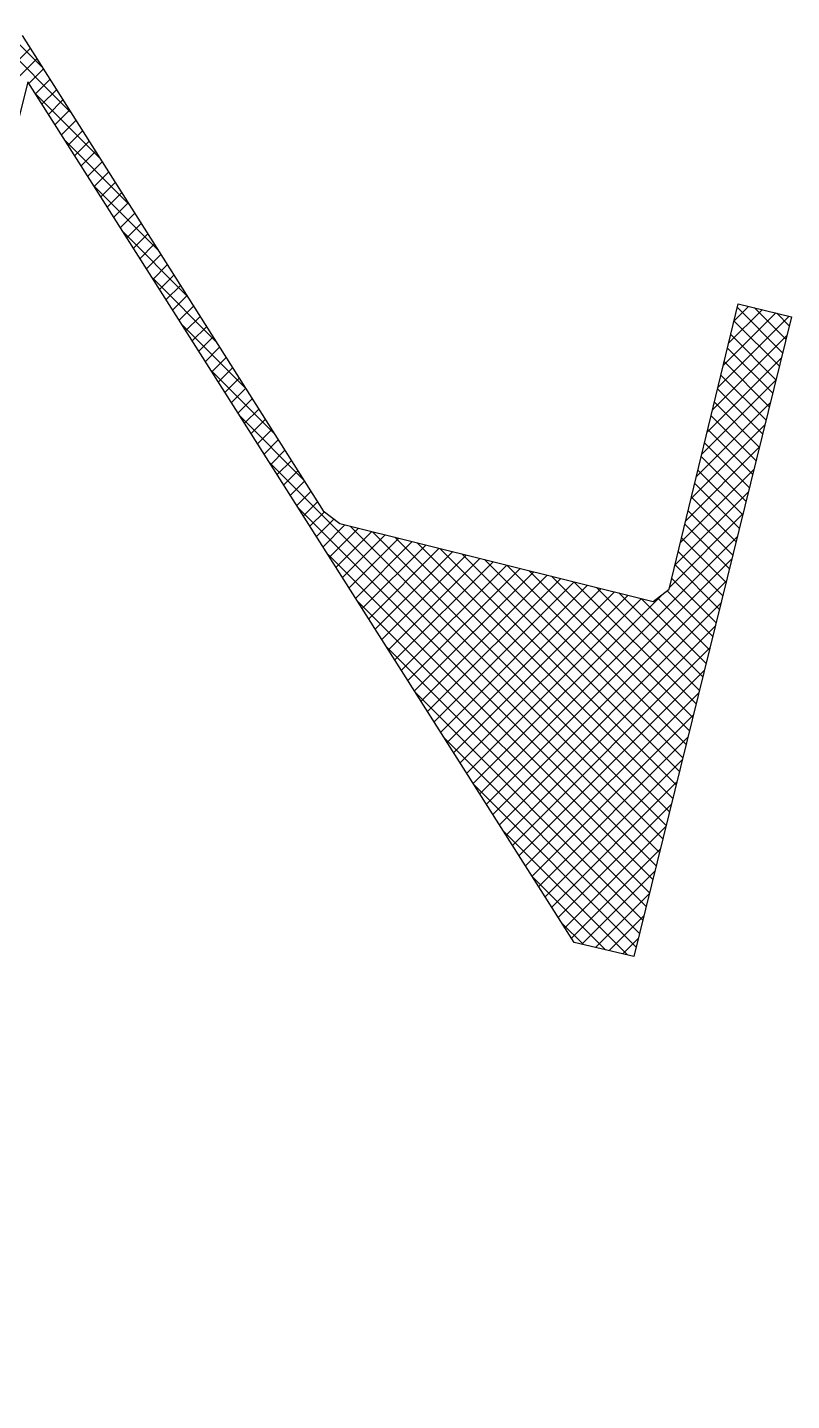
# Model space of a CAD drawing. Header units: metres. Extents: x 267365 to 277461, y 2088854 to 2108025.
# Drawn here: x 273270 to 274085, y 2095073 to 2096539 of the extents above; entities that cross this region are included whole.
import ezdxf

# ---------------------------------------------------------------- set-up
doc = ezdxf.new("R2010")
doc.units = ezdxf.units.M
doc.layers.add('PORT', color=5, linetype='Continuous')

msp = doc.modelspace()

# ---------------------------------------------------------------- linework, layer by layer
at = {"layer": 'PORT', "linetype": 'Continuous'}
for p, q in [((273315.8, 2096448.1), (273225.4, 2096538.5)), ((273284.8, 2096497), (273248.5, 2096533.3)), ((273091.4, 2096316.9), (273279.7, 2096505.1)), ((273097.3, 2096340.8), (273272.7, 2096516.1)), ((273271.3, 2096478.8), (273286.6, 2096494.1)), ((273278.2, 2096467.8), (273293.6, 2096483.1)), ((273346.8, 2096399.1), (273278.5, 2096467.4)), ((273285.2, 2096456.8), (273300.6, 2096472.1)), ((273292.2, 2096445.8), (273307.5, 2096461.2)), ((273299.2, 2096434.8), (273314.5, 2096450.2)), ((273306.1, 2096423.9), (273321.4, 2096439.2)), ((273377.9, 2096350.1), (273309.7, 2096418.2)), ((273313.1, 2096412.9), (273328.4, 2096428.2)), ((273320.1, 2096401.9), (273335.4, 2096417.2)), ((273327.1, 2096390.9), (273342.3, 2096406.2)), ((273334, 2096379.9), (273349.3, 2096395.2)), ((273341, 2096368.9), (273356.3, 2096384.2)), ((273348, 2096357.9), (273363.2, 2096373.2)), ((273408.9, 2096301.1), (273340.9, 2096369.1)), ((273354.9, 2096346.9), (273370.2, 2096362.2)), ((273361.9, 2096336), (273377.2, 2096351.2)), ((273368.9, 2096325), (273384.1, 2096340.2)), ((273375.9, 2096314), (273391.1, 2096329.2)), ((273439.9, 2096252.1), (273372.1, 2096319.9)), ((273382.8, 2096303), (273398.1, 2096318.2)), ((273389.8, 2096292), (273405, 2096307.2)), ((273396.8, 2096281), (273412, 2096296.2)), ((273403.8, 2096270), (273418.9, 2096285.2)), ((273470.9, 2096203.1), (273403.3, 2096270.8)), ((273410.7, 2096259), (273425.9, 2096274.2)), ((273417.7, 2096248.1), (273432.9, 2096263.2)), ((273424.7, 2096237.1), (273439.8, 2096252.2)), ((273431.6, 2096226.1), (273446.8, 2096241.2)), ((274023.6, 2096225.3), (274039.1, 2096240.8)), ((274075.4, 2096191.3), (274027.1, 2096239.7)), ((274079, 2096205.7), (274045.4, 2096239.3)), ((273438.6, 2096215.1), (273453.8, 2096230.2)), ((274006.4, 2096154.2), (274082.5, 2096230.4)), ((274012.1, 2096177.9), (274068, 2096233.8)), ((274017.8, 2096201.6), (274053.6, 2096237.3)), ((274071.9, 2096176.9), (274023.6, 2096225.2)), ((274082.5, 2096220.1), (274069.1, 2096233.6)), ((273502, 2096154.1), (273434.5, 2096221.6)), ((273445.6, 2096204.1), (273460.7, 2096219.2)), ((274000.6, 2096130.5), (274080, 2096209.9)), ((274068.3, 2096162.5), (274020.1, 2096210.8)), ((273452.6, 2096193.1), (273467.7, 2096208.2)), ((273459.5, 2096182.1), (273474.7, 2096197.2)), ((274064.8, 2096148.1), (274016.6, 2096196.3)), ((273466.5, 2096171.1), (273481.6, 2096186.3)), ((273994.9, 2096106.8), (274074.1, 2096186.1)), ((274061.2, 2096133.7), (274013.1, 2096181.9)), ((273533, 2096105.1), (273465.7, 2096172.5)), ((273473.5, 2096160.2), (273488.6, 2096175.3)), ((274057.7, 2096119.3), (274009.6, 2096167.4)), ((273480.5, 2096149.2), (273495.6, 2096164.3)), ((273487.4, 2096138.2), (273502.5, 2096153.3)), ((273989.2, 2096083.1), (274068.3, 2096162.2)), ((274054.1, 2096104.9), (274006.1, 2096152.9)), ((273494.4, 2096127.2), (273509.5, 2096142.3)), ((273983.4, 2096059.4), (274062.4, 2096138.4)), ((274050.6, 2096090.4), (274002.6, 2096138.5)), ((273564, 2096056.2), (273496.9, 2096123.3)), ((273501.4, 2096116.2), (273516.4, 2096131.3)), ((274047, 2096076), (273999.1, 2096124)), ((273508.4, 2096105.2), (273523.4, 2096120.3)), ((273515.3, 2096094.2), (273530.4, 2096109.3)), ((273977.7, 2096035.8), (274056.5, 2096114.6)), ((274043.5, 2096061.6), (273995.6, 2096109.6)), ((273522.3, 2096083.2), (273537.3, 2096098.3)), ((274039.9, 2096047.2), (273992.1, 2096095.1)), ((273529.3, 2096072.2), (273544.3, 2096087.3)), ((273972, 2096012.1), (274050.7, 2096090.8)), ((274036.4, 2096032.8), (273988.6, 2096080.6)), ((273944.1, 2095658.1), (273528, 2096074.2)), ((273536.2, 2096061.3), (273551.3, 2096076.3)), ((273543.2, 2096050.3), (273558.2, 2096065.3)), ((273966.2, 2095988.4), (274044.8, 2096066.9)), ((274032.8, 2096018.4), (273985.1, 2096066.2)), ((273550.2, 2096039.3), (273565.2, 2096054.3)), ((274029.3, 2096004), (273981.6, 2096051.7)), ((273557.2, 2096028.3), (273572.2, 2096043.3)), ((273960.5, 2095964.7), (274038.9, 2096043.1)), ((274025.8, 2095989.6), (273978.1, 2096037.2)), ((273940.6, 2095643.7), (273559.2, 2096025)), ((273564.1, 2096017.3), (273579.1, 2096032.3)), ((273571.1, 2096006.3), (273586.5, 2096021.7)), ((274022.2, 2095975.2), (273974.6, 2096022.8)), ((273578.1, 2095995.3), (273596.6, 2096013.9)), ((273585.1, 2095984.3), (273608.4, 2096007.7)), ((273947.7, 2095672.5), (273613.9, 2096006.3)), ((273954.8, 2095941), (274033.1, 2096019.3)), ((274018.7, 2095960.7), (273971.1, 2096008.3)), ((273592, 2095973.4), (273622.8, 2096004.1)), ((273599, 2095962.4), (273637.1, 2096000.5)), ((273606, 2095951.4), (273651.5, 2095996.9)), ((273612.9, 2095940.4), (273665.9, 2095993.4)), ((273951.2, 2095686.9), (273637.8, 2096000.4)), ((273954.8, 2095701.3), (273661.7, 2095994.4)), ((273752.4, 2095720.6), (274027.2, 2095995.4)), ((274015.1, 2095946.3), (273967.6, 2095993.9)), ((273937, 2095629.3), (273590.4, 2095975.9)), ((273619.9, 2095929.4), (273680.3, 2095989.8)), ((273626.9, 2095918.4), (273694.7, 2095986.2)), ((273633.9, 2095907.4), (273709.1, 2095982.7)), ((273640.8, 2095896.4), (273723.5, 2095979.1)), ((273647.8, 2095885.5), (273737.9, 2095975.5)), ((273958.3, 2095715.7), (273685.6, 2095988.5)), ((273961.9, 2095730.2), (273709.5, 2095982.6)), ((273965.4, 2095744.6), (273733.4, 2095976.6)), ((274011.6, 2095931.9), (273964.1, 2095979.4)), ((273654.8, 2095874.5), (273752.2, 2095971.9)), ((273661.8, 2095863.5), (273766.6, 2095968.4)), ((273668.7, 2095852.5), (273781, 2095964.8)), ((273675.7, 2095841.5), (273795.4, 2095961.2)), ((273969, 2095759), (273757.3, 2095970.7)), ((273759.4, 2095709.7), (274021.3, 2095971.6)), ((273972.5, 2095773.4), (273781.2, 2095964.8)), ((274008, 2095917.5), (273960.6, 2095964.9)), ((273682.7, 2095830.5), (273809.8, 2095957.6)), ((273689.6, 2095819.5), (273824.2, 2095954.1)), ((273696.6, 2095808.5), (273838.6, 2095950.5)), ((273703.6, 2095797.6), (273853, 2095946.9)), ((273766.3, 2095698.7), (274015.5, 2095947.8)), ((273976.1, 2095787.8), (273805, 2095958.8)), ((273979.6, 2095802.2), (273828.9, 2095952.9)), ((273983.2, 2095816.6), (273852.8, 2095947)), ((274004.5, 2095903.1), (273957.1, 2095950.5)), ((273710.6, 2095786.6), (273867.3, 2095943.4)), ((273717.5, 2095775.6), (273881.7, 2095939.8)), ((273724.5, 2095764.6), (273896.1, 2095936.2)), ((273731.5, 2095753.6), (273910.5, 2095932.6)), ((273745.4, 2095731.6), (273948.2, 2095934.4)), ((273986.7, 2095831), (273876.7, 2095941)), ((273990.3, 2095845.4), (273900.6, 2095935.1)), ((274000.9, 2095888.7), (273952.2, 2095937.4)), ((273933.5, 2095614.9), (273621.6, 2095926.7)), ((273738.5, 2095742.6), (273924.9, 2095929.1)), ((273773.3, 2095687.7), (274009.6, 2095924)), ((273993.8, 2095859.9), (273924.5, 2095929.2)), ((273997.4, 2095874.3), (273942, 2095929.7)), ((273780.3, 2095676.7), (274003.7, 2095900.1)), ((273929.9, 2095600.5), (273652.8, 2095877.6)), ((273787.3, 2095665.7), (273997.9, 2095876.3)), ((273794.2, 2095654.7), (273992, 2095852.5)), ((273926.4, 2095586), (273684, 2095828.4)), ((273801.2, 2095643.7), (273986.1, 2095828.6)), ((273808.2, 2095632.7), (273980.3, 2095804.8)), ((273922.8, 2095571.6), (273715.2, 2095779.3)), ((273815.2, 2095621.8), (273974.4, 2095781)), ((273822.1, 2095610.8), (273968.5, 2095757.2)), ((273919.3, 2095557.2), (273746.4, 2095730.1)), ((273829.1, 2095599.8), (273962.7, 2095733.3)), ((273836.1, 2095588.8), (273956.8, 2095709.5)), ((273843, 2095577.8), (273950.9, 2095685.7)), ((273909.8, 2095548.7), (273777.6, 2095681)), ((273850, 2095566.8), (273945, 2095661.8)), ((273886.3, 2095554.3), (273808.8, 2095631.8)), ((273861.3, 2095560.2), (273939.2, 2095638)), ((273875.9, 2095556.7), (273933.3, 2095614.2)), ((273862.8, 2095559.8), (273840, 2095582.7)), ((273890.4, 2095553.3), (273927.4, 2095590.4)), ((273904.9, 2095549.9), (273921.6, 2095566.5))]:
    msp.add_line(p, q, dxfattribs=at)
at = {"layer": 'PORT'}
for p, q in [((273264.1, 2096529.8), (273585.2, 2096022.7)), ((273270.2, 2096480.5), (272918, 2095073.2)), ((273853, 2095562.1), (273270.2, 2096480.5)), ((273954.3, 2095939), (274028, 2096243.5)), ((274028, 2096243.5), (274084.9, 2096229.8)), ((274084.9, 2096229.8), (273916.8, 2095547.1)), ((273585.2, 2096022.7), (273603.1, 2096009)), ((273603.1, 2096009), (273937.2, 2095926)), ((273937.2, 2095926), (273954.3, 2095939)), ((273916.8, 2095547.1), (273853, 2095562.1))]:
    msp.add_line(p, q, dxfattribs=at)

doc.saveas('drawing.dxf')
